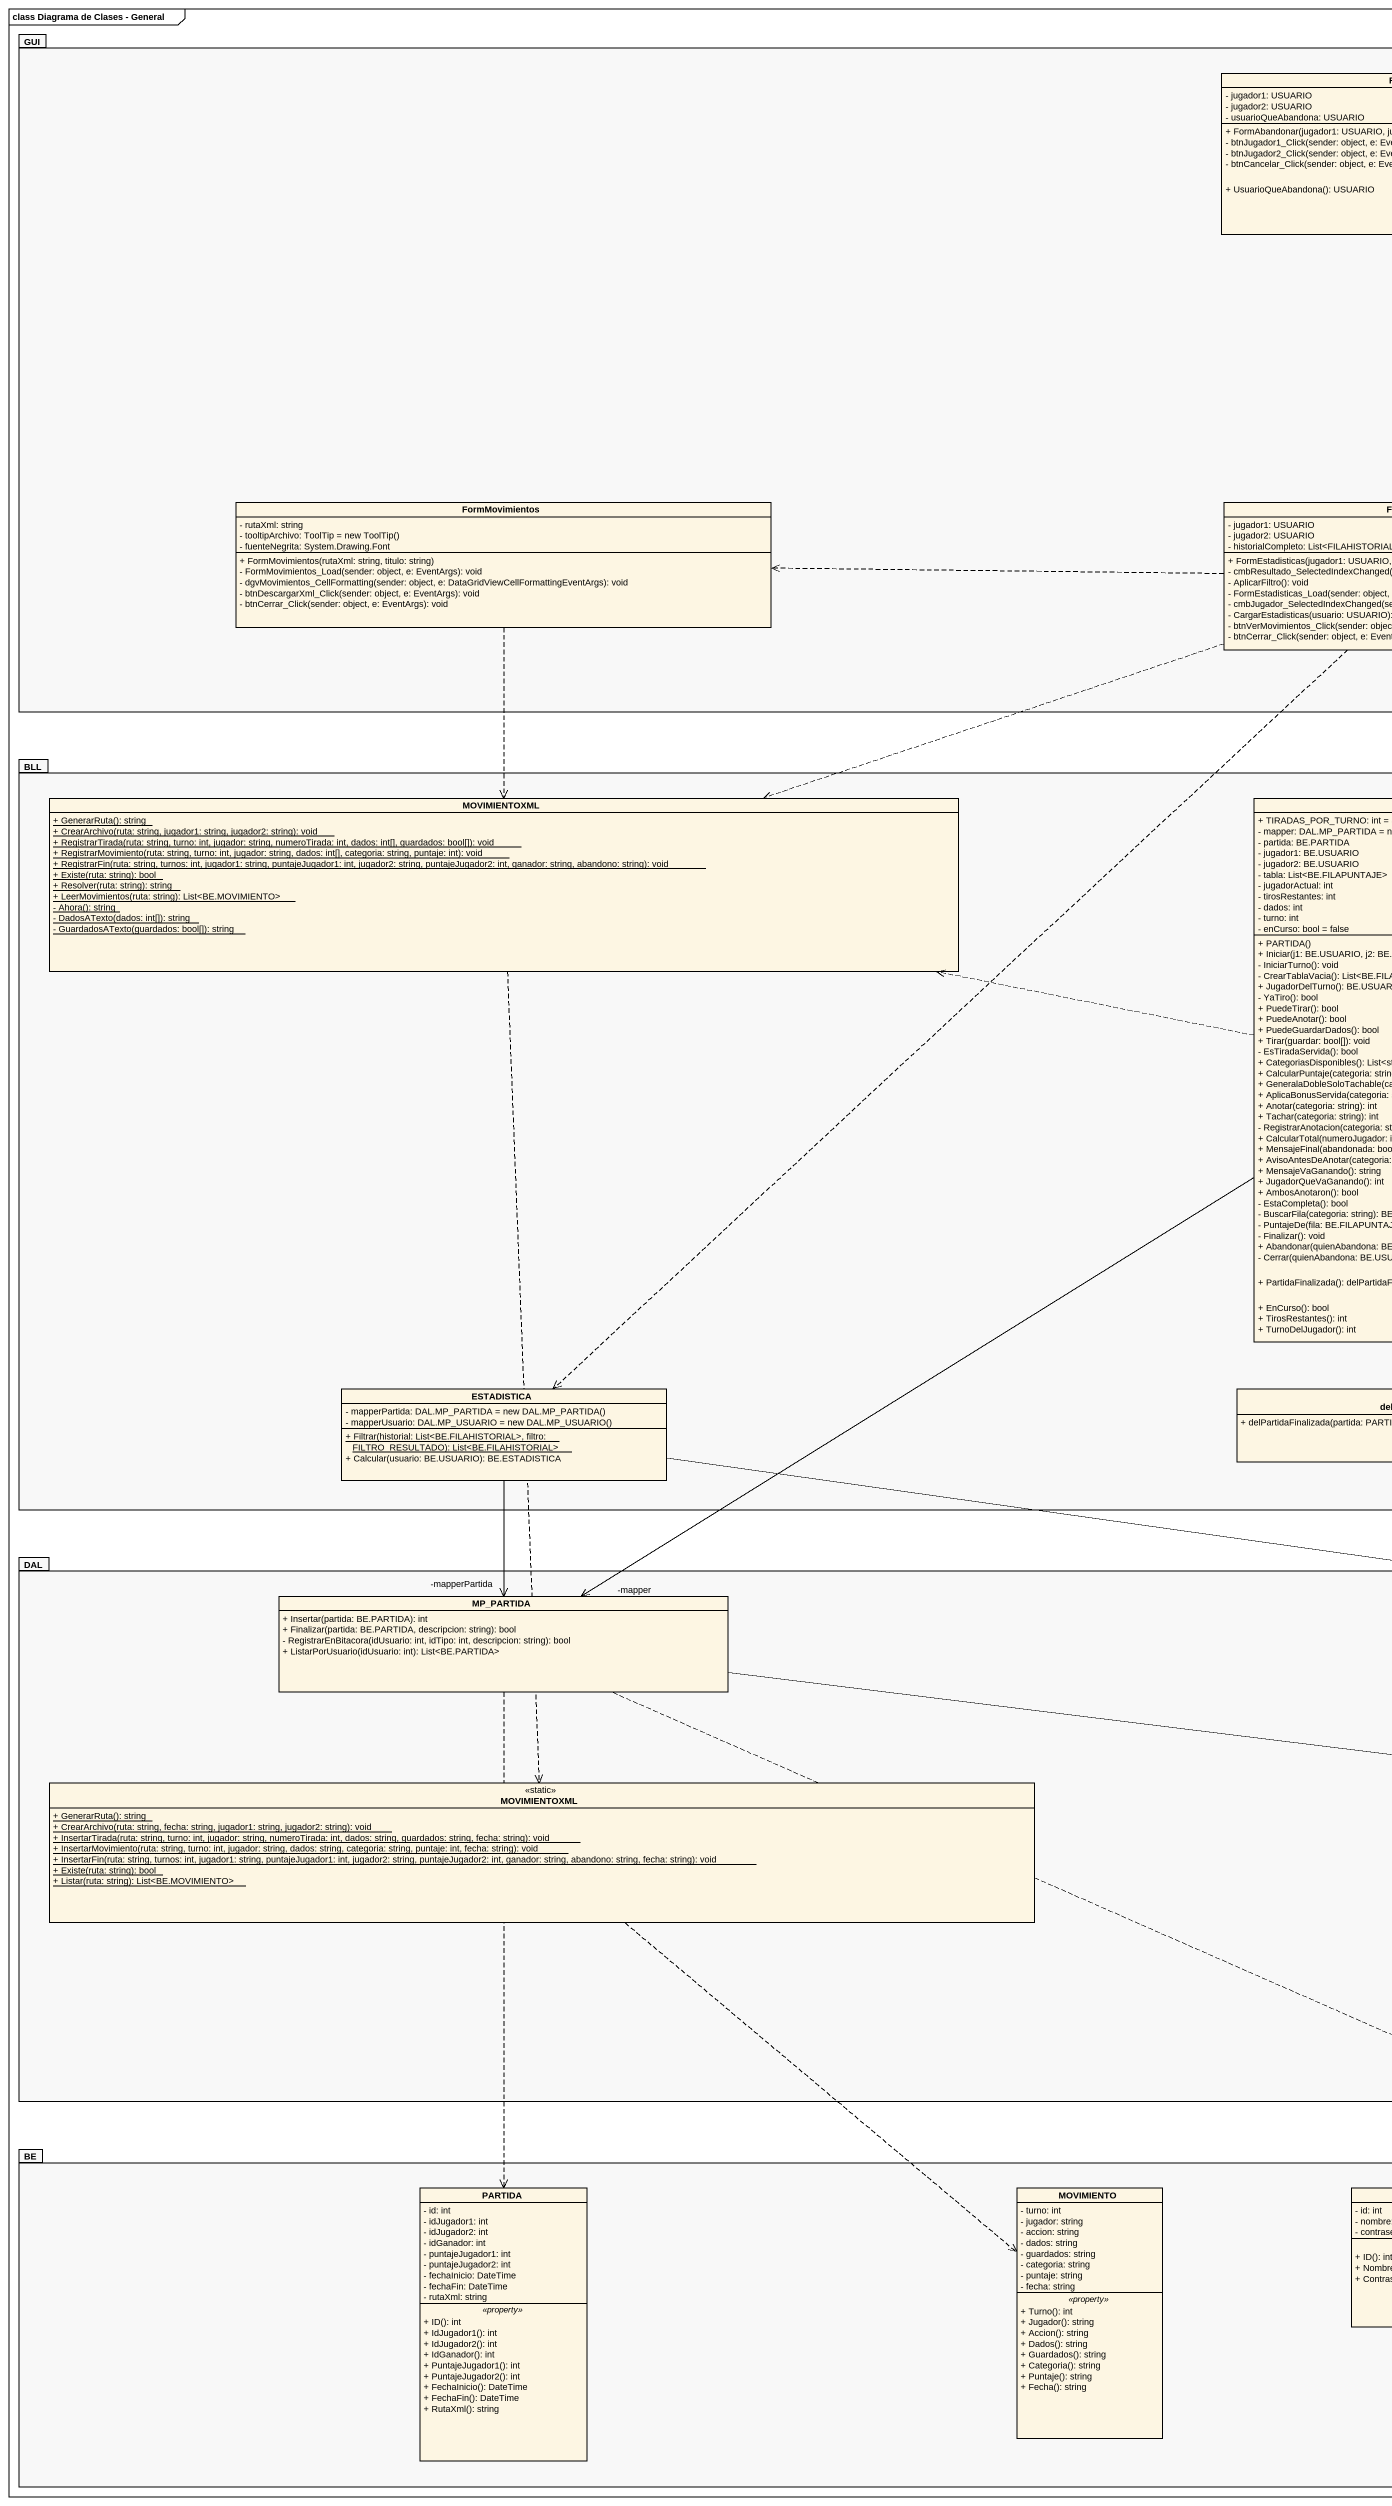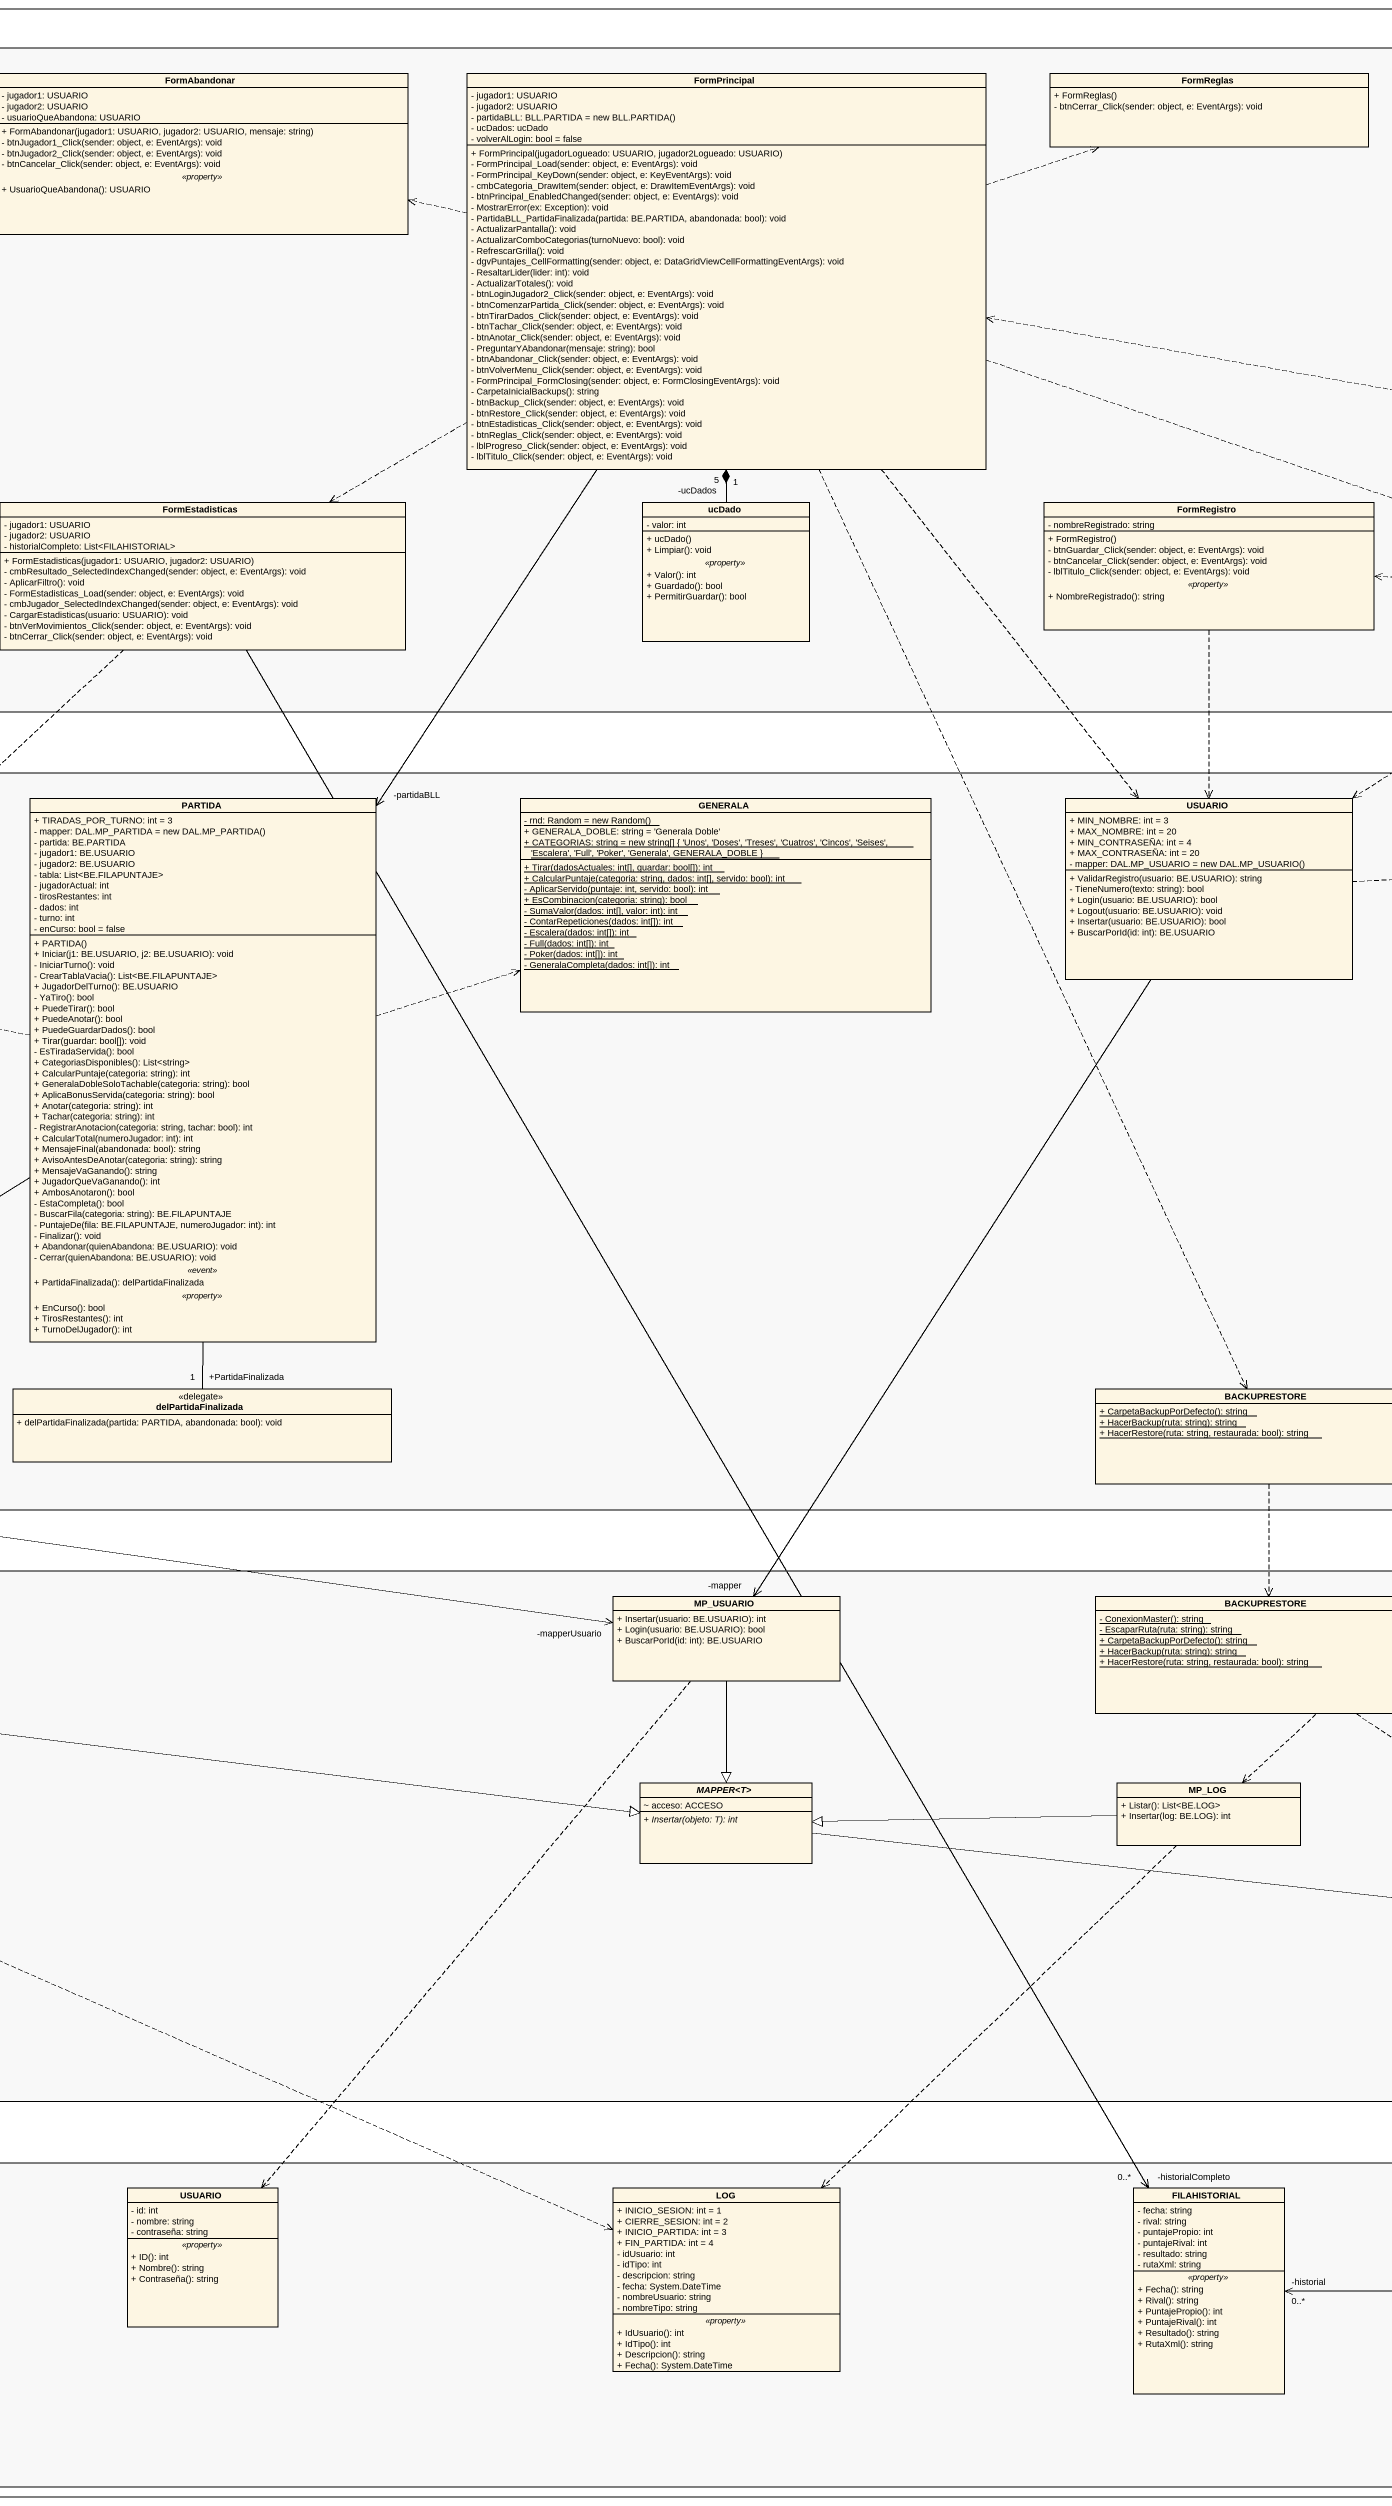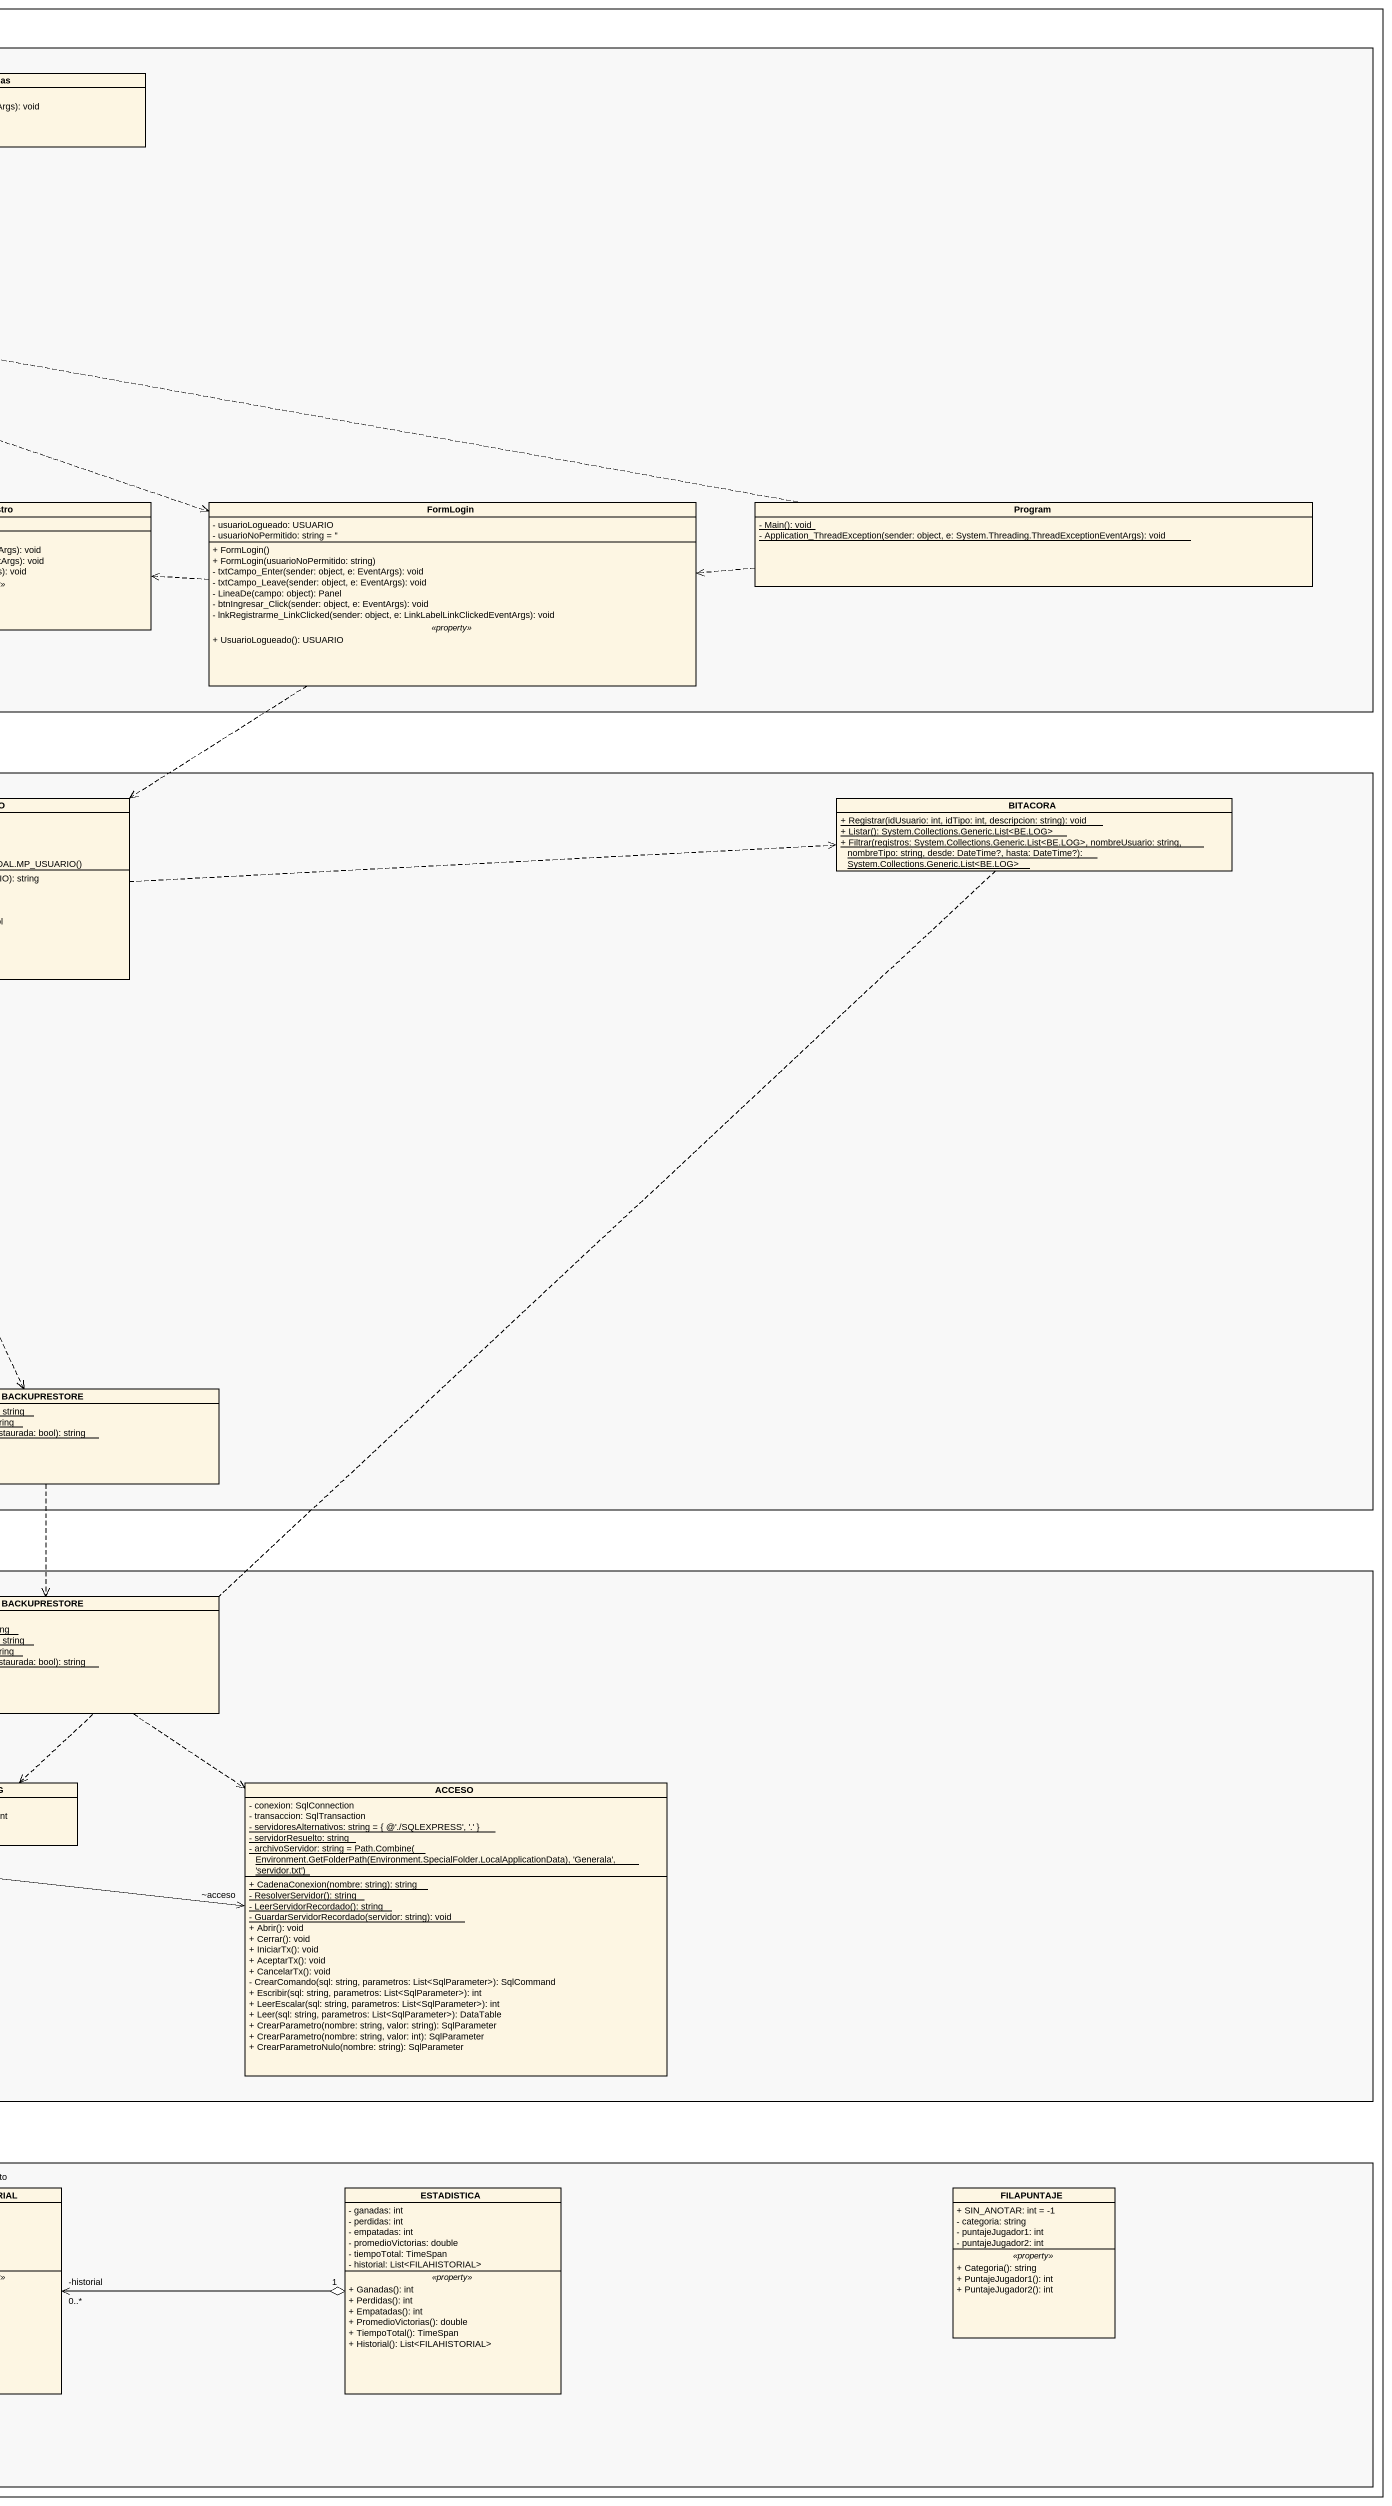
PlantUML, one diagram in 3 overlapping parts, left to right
@startuml
mainframe class Diagrama de Clases - General
hide circle
hide empty members
skinparam classAttributeIconSize 0
package GUI #F8F8F8 {
  class FormAbandonar {
    - jugador1: USUARIO
    - jugador2: USUARIO
    - usuarioQueAbandona: USUARIO
    --
    + FormAbandonar(jugador1: USUARIO, jugador2: USUARIO, mensaje: string)
    - btnJugador1_Click(sender: object, e: EventArgs): void
    - btnJugador2_Click(sender: object, e: EventArgs): void
    - btnCancelar_Click(sender: object, e: EventArgs): void
    .. <<property>> ..
    + UsuarioQueAbandona(): USUARIO
  }
  class FormPrincipal {
    - jugador1: USUARIO
    - jugador2: USUARIO
    {field} - partidaBLL: BLL.PARTIDA = new BLL.PARTIDA()
    - ucDados: ucDado
    - volverAlLogin: bool = false
    + FormPrincipal(jugadorLogueado: USUARIO, jugador2Logueado: USUARIO)
    - FormPrincipal_Load(sender: object, e: EventArgs): void
    - FormPrincipal_KeyDown(sender: object, e: KeyEventArgs): void
    - cmbCategoria_DrawItem(sender: object, e: DrawItemEventArgs): void
    - btnPrincipal_EnabledChanged(sender: object, e: EventArgs): void
    - MostrarError(ex: Exception): void
    - PartidaBLL_PartidaFinalizada(partida: BE.PARTIDA, abandonada: bool): void
    - ActualizarPantalla(): void
    - ActualizarComboCategorias(turnoNuevo: bool): void
    - RefrescarGrilla(): void
    - dgvPuntajes_CellFormatting(sender: object, e: DataGridViewCellFormattingEventArgs): void
    - ResaltarLider(lider: int): void
    - ActualizarTotales(): void
    - btnLoginJugador2_Click(sender: object, e: EventArgs): void
    - btnComenzarPartida_Click(sender: object, e: EventArgs): void
    - btnTirarDados_Click(sender: object, e: EventArgs): void
    - btnTachar_Click(sender: object, e: EventArgs): void
    - btnAnotar_Click(sender: object, e: EventArgs): void
    - PreguntarYAbandonar(mensaje: string): bool
    - btnAbandonar_Click(sender: object, e: EventArgs): void
    - btnVolverMenu_Click(sender: object, e: EventArgs): void
    - FormPrincipal_FormClosing(sender: object, e: FormClosingEventArgs): void
    - CarpetaInicialBackups(): string
    - btnBackup_Click(sender: object, e: EventArgs): void
    - btnRestore_Click(sender: object, e: EventArgs): void
    - btnEstadisticas_Click(sender: object, e: EventArgs): void
    - btnReglas_Click(sender: object, e: EventArgs): void
    - lblProgreso_Click(sender: object, e: EventArgs): void
    - lblTitulo_Click(sender: object, e: EventArgs): void
  }
  class FormReglas {
    + FormReglas()
    - btnCerrar_Click(sender: object, e: EventArgs): void
  }
  class FormMovimientos {
    - rutaXml: string
    {field} - tooltipArchivo: ToolTip = new ToolTip()
    - fuenteNegrita: System.Drawing.Font
    + FormMovimientos(rutaXml: string, titulo: string)
    - FormMovimientos_Load(sender: object, e: EventArgs): void
    - dgvMovimientos_CellFormatting(sender: object, e: DataGridViewCellFormattingEventArgs): void
    - btnDescargarXml_Click(sender: object, e: EventArgs): void
    - btnCerrar_Click(sender: object, e: EventArgs): void
  }
  class FormEstadisticas {
    - jugador1: USUARIO
    - jugador2: USUARIO
    - historialCompleto: List<FILAHISTORIAL>
    + FormEstadisticas(jugador1: USUARIO, jugador2: USUARIO)
    - cmbResultado_SelectedIndexChanged(sender: object, e: EventArgs): void
    - AplicarFiltro(): void
    - FormEstadisticas_Load(sender: object, e: EventArgs): void
    - cmbJugador_SelectedIndexChanged(sender: object, e: EventArgs): void
    - CargarEstadisticas(usuario: USUARIO): void
    - btnVerMovimientos_Click(sender: object, e: EventArgs): void
    - btnCerrar_Click(sender: object, e: EventArgs): void
  }
  class ucDado {
    - valor: int
    --
    + ucDado()
    + Limpiar(): void
    .. <<property>> ..
    + Valor(): int
    + Guardado(): bool
    + PermitirGuardar(): bool
  }
  class FormRegistro {
    - nombreRegistrado: string
    --
    + FormRegistro()
    - btnGuardar_Click(sender: object, e: EventArgs): void
    - btnCancelar_Click(sender: object, e: EventArgs): void
    - lblTitulo_Click(sender: object, e: EventArgs): void
    .. <<property>> ..
    + NombreRegistrado(): string
  }
  class FormLogin {
    - usuarioLogueado: USUARIO
    - usuarioNoPermitido: string = ''
    --
    + FormLogin()
    + FormLogin(usuarioNoPermitido: string)
    - txtCampo_Enter(sender: object, e: EventArgs): void
    - txtCampo_Leave(sender: object, e: EventArgs): void
    - LineaDe(campo: object): Panel
    - btnIngresar_Click(sender: object, e: EventArgs): void
    - lnkRegistrarme_LinkClicked(sender: object, e: LinkLabelLinkClickedEventArgs): void
    .. <<property>> ..
    + UsuarioLogueado(): USUARIO
  }
  class Program {
    {static} - Main(): void
    {static} - Application_ThreadException(sender: object, e: System.Threading.ThreadExceptionEventArgs): void
  }
}
package BLL #F8F8F8 {
  class MOVIMIENTOXML {
    {static} + GenerarRuta(): string
    {static} + CrearArchivo(ruta: string, jugador1: string, jugador2: string): void
    {static} + RegistrarTirada(ruta: string, turno: int, jugador: string, numeroTirada: int, dados: int[], guardados: bool[]): void
    {static} + RegistrarMovimiento(ruta: string, turno: int, jugador: string, dados: int[], categoria: string, puntaje: int): void
    {static} + RegistrarFin(ruta: string, turnos: int, jugador1: string, puntajeJugador1: int, jugador2: string, puntajeJugador2: int, ganador: string, abandono: string): void
    {static} + Existe(ruta: string): bool
    {static} + Resolver(ruta: string): string
    {static} + LeerMovimientos(ruta: string): List<BE.MOVIMIENTO>
    {static} - Ahora(): string
    {static} - DadosATexto(dados: int[]): string
    {static} - GuardadosATexto(guardados: bool[]): string
  }
  class PARTIDA {
    + TIRADAS_POR_TURNO: int = 3
    {field} - mapper: DAL.MP_PARTIDA = new DAL.MP_PARTIDA()
    - partida: BE.PARTIDA
    - jugador1: BE.USUARIO
    - jugador2: BE.USUARIO
    - tabla: List<BE.FILAPUNTAJE>
    - jugadorActual: int
    - tirosRestantes: int
    - dados: int
    - turno: int
    - enCurso: bool = false
    --
    + PARTIDA()
    + Iniciar(j1: BE.USUARIO, j2: BE.USUARIO): void
    - IniciarTurno(): void
    - CrearTablaVacia(): List<BE.FILAPUNTAJE>
    + JugadorDelTurno(): BE.USUARIO
    - YaTiro(): bool
    + PuedeTirar(): bool
    + PuedeAnotar(): bool
    + PuedeGuardarDados(): bool
    + Tirar(guardar: bool[]): void
    - EsTiradaServida(): bool
    + CategoriasDisponibles(): List<string>
    + CalcularPuntaje(categoria: string): int
    + GeneralaDobleSoloTachable(categoria: string): bool
    + AplicaBonusServida(categoria: string): bool
    + Anotar(categoria: string): int
    + Tachar(categoria: string): int
    - RegistrarAnotacion(categoria: string, tachar: bool): int
    + CalcularTotal(numeroJugador: int): int
    + MensajeFinal(abandonada: bool): string
    + AvisoAntesDeAnotar(categoria: string): string
    + MensajeVaGanando(): string
    + JugadorQueVaGanando(): int
    + AmbosAnotaron(): bool
    - EstaCompleta(): bool
    - BuscarFila(categoria: string): BE.FILAPUNTAJE
    - PuntajeDe(fila: BE.FILAPUNTAJE, numeroJugador: int): int
    - Finalizar(): void
    + Abandonar(quienAbandona: BE.USUARIO): void
    - Cerrar(quienAbandona: BE.USUARIO): void
    .. <<event>> ..
    + PartidaFinalizada(): delPartidaFinalizada
    .. <<property>> ..
    + EnCurso(): bool
    + TirosRestantes(): int
    + TurnoDelJugador(): int
  }
  class GENERALA {
    {static} {field} - rnd: Random = new Random()
    + GENERALA_DOBLE: string = 'Generala Doble'
    {static} + CATEGORIAS: string = new string[] { 'Unos', 'Doses', 'Treses', 'Cuatros', 'Cincos', 'Seises', 'Escalera', 'Full', 'Poker', 'Generala', GENERALA_DOBLE }
    {static} + Tirar(dadosActuales: int[], guardar: bool[]): int
    {static} + CalcularPuntaje(categoria: string, dados: int[], servido: bool): int
    {static} - AplicarServido(puntaje: int, servido: bool): int
    {static} + EsCombinacion(categoria: string): bool
    {static} - SumaValor(dados: int[], valor: int): int
    {static} - ContarRepeticiones(dados: int[]): int
    {static} - Escalera(dados: int[]): int
    {static} - Full(dados: int[]): int
    {static} - Poker(dados: int[]): int
    {static} - GeneralaCompleta(dados: int[]): int
  }
  class USUARIO {
    + MIN_NOMBRE: int = 3
    + MAX_NOMBRE: int = 20
    + MIN_CONTRASEÑA: int = 4
    + MAX_CONTRASEÑA: int = 20
    {field} - mapper: DAL.MP_USUARIO = new DAL.MP_USUARIO()
    + ValidarRegistro(usuario: BE.USUARIO): string
    - TieneNumero(texto: string): bool
    + Login(usuario: BE.USUARIO): bool
    + Logout(usuario: BE.USUARIO): void
    + Insertar(usuario: BE.USUARIO): bool
    + BuscarPorId(id: int): BE.USUARIO
  }
  class BITACORA {
    {static} + Registrar(idUsuario: int, idTipo: int, descripcion: string): void
    {static} + Listar(): System.Collections.Generic.List<BE.LOG>
    {static} + Filtrar(registros: System.Collections.Generic.List<BE.LOG>, nombreUsuario: string, nombreTipo: string, desde: DateTime?, hasta: DateTime?): System.Collections.Generic.List<BE.LOG>
  }
  class ESTADISTICA {
    {field} - mapperPartida: DAL.MP_PARTIDA = new DAL.MP_PARTIDA()
    {field} - mapperUsuario: DAL.MP_USUARIO = new DAL.MP_USUARIO()
    {static} + Filtrar(historial: List<BE.FILAHISTORIAL>, filtro: FILTRO_RESULTADO): List<BE.FILAHISTORIAL>
    + Calcular(usuario: BE.USUARIO): BE.ESTADISTICA
  }
  class delPartidaFinalizada <<delegate>> {
    + delPartidaFinalizada(partida: PARTIDA, abandonada: bool): void
  }
  class BACKUPRESTORE {
    {static} + CarpetaBackupPorDefecto(): string
    {static} + HacerBackup(ruta: string): string
    {static} + HacerRestore(ruta: string, restaurada: bool): string
  }
}
package DAL #F8F8F8 {
  class MP_PARTIDA {
    + Insertar(partida: BE.PARTIDA): int
    + Finalizar(partida: BE.PARTIDA, descripcion: string): bool
    - RegistrarEnBitacora(idUsuario: int, idTipo: int, descripcion: string): bool
    + ListarPorUsuario(idUsuario: int): List<BE.PARTIDA>
  }
  class MP_USUARIO {
    + Insertar(usuario: BE.USUARIO): int
    + Login(usuario: BE.USUARIO): bool
    + BuscarPorId(id: int): BE.USUARIO
  }
  class "BACKUPRESTORE" as BACKUPRESTORE_2 {
    {static} - ConexionMaster(): string
    {static} - EscaparRuta(ruta: string): string
    {static} + CarpetaBackupPorDefecto(): string
    {static} + HacerBackup(ruta: string): string
    {static} + HacerRestore(ruta: string, restaurada: bool): string
  }
  class "MOVIMIENTOXML" as MOVIMIENTOXML_2 <<static>> {
    {static} + GenerarRuta(): string
    {static} + CrearArchivo(ruta: string, fecha: string, jugador1: string, jugador2: string): void
    {static} + InsertarTirada(ruta: string, turno: int, jugador: string, numeroTirada: int, dados: string, guardados: string, fecha: string): void
    {static} + InsertarMovimiento(ruta: string, turno: int, jugador: string, dados: string, categoria: string, puntaje: int, fecha: string): void
    {static} + InsertarFin(ruta: string, turnos: int, jugador1: string, puntajeJugador1: int, jugador2: string, puntajeJugador2: int, ganador: string, abandono: string, fecha: string): void
    {static} + Existe(ruta: string): bool
    {static} + Listar(ruta: string): List<BE.MOVIMIENTO>
  }
  abstract class "MAPPER<T>" as MAPPER_T {
    ~ acceso: ACCESO
    {abstract} + Insertar(objeto: T): int
  }
  class MP_LOG {
    + Listar(): List<BE.LOG>
    + Insertar(log: BE.LOG): int
  }
  class ACCESO {
    - conexion: SqlConnection
    - transaccion: SqlTransaction
    {static} - servidoresAlternativos: string = { @'./SQLEXPRESS', '.' }
    {static} - servidorResuelto: string
    {static} {field} - archivoServidor: string = Path.Combine( Environment.GetFolderPath(Environment.SpecialFolder.LocalApplicationData), 'Generala', 'servidor.txt')
    {static} + CadenaConexion(nombre: string): string
    {static} - ResolverServidor(): string
    {static} - LeerServidorRecordado(): string
    {static} - GuardarServidorRecordado(servidor: string): void
    + Abrir(): void
    + Cerrar(): void
    + IniciarTx(): void
    + AceptarTx(): void
    + CancelarTx(): void
    - CrearComando(sql: string, parametros: List<SqlParameter>): SqlCommand
    + Escribir(sql: string, parametros: List<SqlParameter>): int
    + LeerEscalar(sql: string, parametros: List<SqlParameter>): int
    + Leer(sql: string, parametros: List<SqlParameter>): DataTable
    + CrearParametro(nombre: string, valor: string): SqlParameter
    + CrearParametro(nombre: string, valor: int): SqlParameter
    + CrearParametroNulo(nombre: string): SqlParameter
  }
}
package BE #F8F8F8 {
  class "PARTIDA" as PARTIDA_2 {
    - id: int
    - idJugador1: int
    - idJugador2: int
    - idGanador: int
    - puntajeJugador1: int
    - puntajeJugador2: int
    - fechaInicio: DateTime
    - fechaFin: DateTime
    - rutaXml: string
    .. <<property>> ..
    + ID(): int
    + IdJugador1(): int
    + IdJugador2(): int
    + IdGanador(): int
    + PuntajeJugador1(): int
    + PuntajeJugador2(): int
    + FechaInicio(): DateTime
    + FechaFin(): DateTime
    + RutaXml(): string
  }
  class MOVIMIENTO {
    - turno: int
    - jugador: string
    - accion: string
    - dados: string
    - guardados: string
    - categoria: string
    - puntaje: string
    - fecha: string
    .. <<property>> ..
    + Turno(): int
    + Jugador(): string
    + Accion(): string
    + Dados(): string
    + Guardados(): string
    + Categoria(): string
    + Puntaje(): string
    + Fecha(): string
  }
  class "USUARIO" as USUARIO_2 {
    - id: int
    - nombre: string
    - contraseña: string
    .. <<property>> ..
    + ID(): int
    + Nombre(): string
    + Contraseña(): string
  }
  class LOG {
    + INICIO_SESION: int = 1
    + CIERRE_SESION: int = 2
    + INICIO_PARTIDA: int = 3
    + FIN_PARTIDA: int = 4
    - idUsuario: int
    - idTipo: int
    - descripcion: string
    - fecha: System.DateTime
    - nombreUsuario: string
    - nombreTipo: string
    .. <<property>> ..
    + IdUsuario(): int
    + IdTipo(): int
    + Descripcion(): string
    + Fecha(): System.DateTime
  }
  class FILAHISTORIAL {
    - fecha: string
    - rival: string
    - puntajePropio: int
    - puntajeRival: int
    - resultado: string
    - rutaXml: string
    .. <<property>> ..
    + Fecha(): string
    + Rival(): string
    + PuntajePropio(): int
    + PuntajeRival(): int
    + Resultado(): string
    + RutaXml(): string
  }
  class "ESTADISTICA" as ESTADISTICA_2 {
    - ganadas: int
    - perdidas: int
    - empatadas: int
    - promedioVictorias: double
    - tiempoTotal: TimeSpan
    - historial: List<FILAHISTORIAL>
    .. <<property>> ..
    + Ganadas(): int
    + Perdidas(): int
    + Empatadas(): int
    + PromedioVictorias(): double
    + TiempoTotal(): TimeSpan
    + Historial(): List<FILAHISTORIAL>
  }
  class FILAPUNTAJE {
    + SIN_ANOTAR: int = -1
    - categoria: string
    - puntajeJugador1: int
    - puntajeJugador2: int
    .. <<property>> ..
    + Categoria(): string
    + PuntajeJugador1(): int
    + PuntajeJugador2(): int
  }
}
FormPrincipal .left.> FormAbandonar
FormPrincipal .right.> FormReglas
FormPrincipal .left.> FormEstadisticas
FormPrincipal "1" *-- "-ucDados\n5" ucDado
FormPrincipal .right.> FormLogin
FormPrincipal --> "-partidaBLL" PARTIDA
FormPrincipal ..> USUARIO
FormPrincipal ..> BACKUPRESTORE
FormMovimientos ..> MOVIMIENTOXML
FormEstadisticas .left.> FormMovimientos
FormEstadisticas .left.> MOVIMIENTOXML
FormEstadisticas ..> ESTADISTICA
FormEstadisticas --> "-historialCompleto\n0..*" FILAHISTORIAL
FormRegistro ..> USUARIO
FormLogin .left.> FormRegistro
FormLogin ..> USUARIO
Program .left.> FormPrincipal
Program .left.> FormLogin
MOVIMIENTOXML ..> MOVIMIENTOXML_2
PARTIDA .left.> MOVIMIENTOXML
PARTIDA .right.> GENERALA
PARTIDA -- "+PartidaFinalizada\n1" delPartidaFinalizada
PARTIDA --> "-mapper" MP_PARTIDA
USUARIO .right.> BITACORA
USUARIO --> "-mapper" MP_USUARIO
BITACORA ..> MP_LOG
ESTADISTICA --> "-mapperPartida" MP_PARTIDA
ESTADISTICA -right-> "-mapperUsuario" MP_USUARIO
BACKUPRESTORE ..> BACKUPRESTORE_2
MP_PARTIDA -right-|> MAPPER_T
MP_PARTIDA ..> PARTIDA_2
MP_PARTIDA .right.> LOG
MP_USUARIO --|> MAPPER_T
MP_USUARIO ..> USUARIO_2
BACKUPRESTORE_2 ..> ACCESO
MOVIMIENTOXML_2 ..> MOVIMIENTO
MAPPER_T -right-> "~acceso" ACCESO
MP_LOG -left-|> MAPPER_T
MP_LOG ..> LOG
ESTADISTICA_2 "1" o-left-> "-historial\n0..*" FILAHISTORIAL
@enduml
